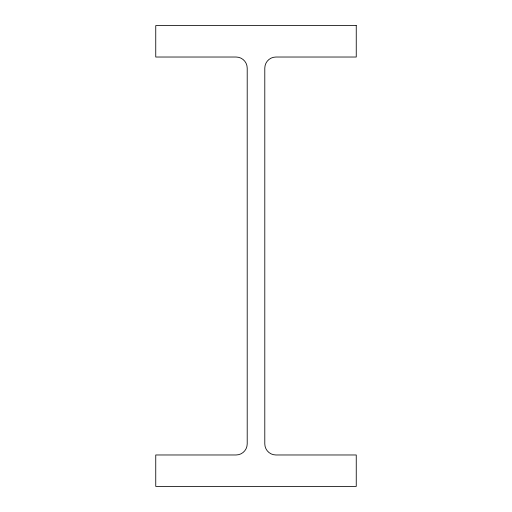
<?xml version="1.0" encoding="UTF-8"?>
<svg xmlns="http://www.w3.org/2000/svg" width="512" height="512" viewBox="0 0 512 512"><rect width="100%" height="100%" fill="white"/><g stroke="black" fill="none" stroke-linecap="round" stroke-linejoin="round"><path stroke-width="0.77" d="M356.25 25.6L155.75 25.6L155.75 57.024L236.064 57.024A11.136 11.136 0 0 1 247.206 68.16L247.206 443.84A11.136 11.136 0 0 1 236.064 454.976L155.75 454.976L155.75 486.4L356.25 486.4L356.25 454.976L275.936 454.976A11.136 11.136 0 0 1 264.794 443.84L264.794 68.16A11.136 11.136 0 0 1 275.936 57.024L356.25 57.024L356.25 25.6"/></g></svg>
